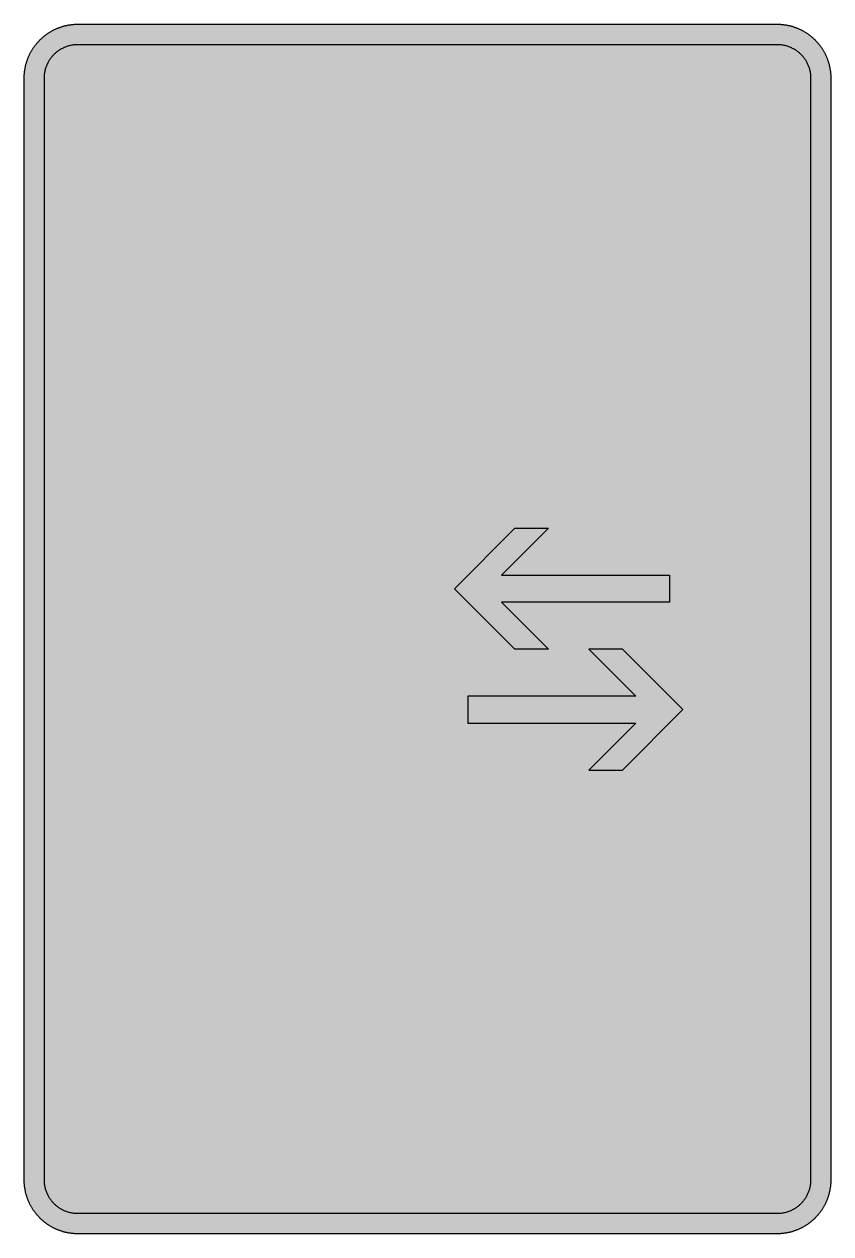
# Model space of a CAD drawing. Header units: millimetres. Extents: x 0 to 212, y 0 to 318.
import ezdxf

# ---------------------------------------------------------------- set-up
doc = ezdxf.new("R2010")
doc.units = ezdxf.units.MM

msp = doc.modelspace()

# ---------------------------------------------------------------- hatches: boundary and pattern name
for color, points in [(254, [(14.1633, 0.0536), (13.9878, 0.0533), (13.8125, 0.0559), (13.6373, 0.061), (13.462, 0.0686), (13.2893, 0.0787), (13.114, 0.0914), (12.9413, 0.1041), (12.7686, 0.1219), (12.5959, 0.1397), (12.4231, 0.16), (12.2504, 0.1829), (12.0777, 0.2057), (11.9075, 0.2337), (11.7373, 0.2616), (11.5672, 0.2921), (11.397, 0.3251), (11.2268, 0.3607), (11.0592, 0.3988), (10.8915, 0.4369), (10.7239, 0.4775), (10.5562, 0.5207), (10.3886, 0.5664), (10.2235, 0.6121), (10.0584, 0.6629), (9.8933, 0.7137), (9.7307, 0.7671), (9.5682, 0.8204), (9.4056, 0.8788), (9.2431, 0.9373), (9.083, 0.9982), (8.923, 1.0617), (8.763, 1.1252), (8.6055, 1.1938), (8.4455, 1.2624), (8.2906, 1.331), (8.1331, 1.4046), (7.9781, 1.4783), (7.8232, 1.5545), (7.6708, 1.6332), (7.5184, 1.7145), (7.366, 1.7958), (7.2161, 1.8796), (7.0663, 1.966), (6.919, 2.0523), (6.7716, 2.1438), (6.6243, 2.2352), (6.4795, 2.3266), (6.3348, 2.4232), (6.19, 2.5197), (6.0477, 2.6187), (5.908, 2.7178), (5.7683, 2.8194), (5.6286, 2.9235), (5.4915, 3.0302), (5.3543, 3.1369), (5.2197, 3.2461), (5.0851, 3.3579), (4.953, 3.4722), (4.8209, 3.5865), (4.6914, 3.7033), (4.5644, 3.8202), (4.4348, 3.9395), (4.3104, 4.0615), (4.1859, 4.1859), (4.0615, 4.3104), (3.9395, 4.4348), (3.8202, 4.5618), (3.7033, 4.6914), (3.5865, 4.8209), (3.4722, 4.953), (3.3579, 5.0851), (3.2487, 5.2197), (3.1369, 5.3543), (3.0302, 5.4915), (2.9235, 5.6286), (2.8194, 5.7683), (2.7178, 5.908), (2.6187, 6.0477), (2.5197, 6.19), (2.4232, 6.3348), (2.3266, 6.477), (2.2352, 6.6243), (2.1438, 6.7691), (2.0523, 6.9164), (1.966, 7.0663), (1.8796, 7.2161), (1.7958, 7.366), (1.7145, 7.5184), (1.6332, 7.6708), (1.5545, 7.8232), (1.4783, 7.9781), (1.4046, 8.1331), (1.331, 8.2906), (1.2598, 8.4455), (1.1913, 8.603), (1.1252, 8.763), (1.0592, 8.923), (0.9982, 9.083), (0.9373, 9.2431), (0.8763, 9.4056), (0.8204, 9.5682), (0.7645, 9.7307), (0.7112, 9.8933), (0.6604, 10.0584), (0.6121, 10.2235), (0.5639, 10.3911), (0.5207, 10.5562), (0.4775, 10.7239), (0.4343, 10.8915), (0.3962, 11.0592), (0.3607, 11.2268), (0.3251, 11.397), (0.2921, 11.5672), (0.2616, 11.7373), (0.2311, 11.9075), (0.2057, 12.0802), (0.1803, 12.2504), (0.1575, 12.4231), (0.1372, 12.5959), (0.1194, 12.7686), (0.1041, 12.9413), (0.0889, 13.1166), (0.0787, 13.2893), (0.0686, 13.4645), (0.061, 13.6373), (0.0559, 13.8125), (0.0508, 13.9878), (0.0508, 14.163), (0.0522, 303.4425), (0.0508, 303.6164), (0.0559, 303.7916), (0.061, 303.9669), (0.0686, 304.1396), (0.0787, 304.3149), (0.0889, 304.4876), (0.1041, 304.6628), (0.1194, 304.8356), (0.1372, 305.0083), (0.1575, 305.181), (0.1803, 305.3537), (0.2057, 305.5239), (0.2311, 305.6966), (0.2616, 305.8668), (0.2921, 306.037), (0.3251, 306.2072), (0.3607, 306.3748), (0.3962, 306.545), (0.4343, 306.7126), (0.4775, 306.8803), (0.5207, 307.0479), (0.5639, 307.213), (0.6121, 307.3781), (0.6604, 307.5432), (0.7112, 307.7083), (0.7645, 307.8734), (0.8204, 308.036), (0.8763, 308.1985), (0.9373, 308.3611), (0.9982, 308.5211), (1.0592, 308.6811), (1.1252, 308.8411), (1.1913, 308.9986), (1.2598, 309.1561), (1.331, 309.3136), (1.4046, 309.4685), (1.4783, 309.626), (1.5545, 309.7784), (1.6332, 309.9333), (1.7145, 310.0857), (1.7958, 310.2356), (1.8796, 310.388), (1.966, 310.5379), (2.0523, 310.6852), (2.1438, 310.8325), (2.2352, 310.9798), (2.3266, 311.1246), (2.4232, 311.2694), (2.5197, 311.4116), (2.6187, 311.5539), (2.7178, 311.6961), (2.8194, 311.8358), (2.9235, 311.9755), (3.0302, 312.1127), (3.1369, 312.2473), (3.2487, 312.3844), (3.3579, 312.5165), (3.4722, 312.6486), (3.5865, 312.7807), (3.7033, 312.9102), (3.8202, 313.0398), (3.9395, 313.1668), (4.0615, 313.2938), (4.1859, 313.4182), (4.3104, 313.5401), (4.4348, 313.6621), (4.5644, 313.784), (4.6914, 313.9008), (4.8209, 314.0177), (4.953, 314.132), (5.0851, 314.2437), (5.2197, 314.3555), (5.3543, 314.4647), (5.4915, 314.5739), (5.6286, 314.6781), (5.7683, 314.7822), (5.908, 314.8838), (6.0477, 314.9854), (6.19, 315.0845), (6.3348, 315.181), (6.4795, 315.275), (6.6243, 315.3689), (6.7716, 315.4604), (6.919, 315.5493), (7.0663, 315.6382), (7.2161, 315.7245), (7.366, 315.8084), (7.5184, 315.8896), (7.6708, 315.9709), (7.8232, 316.0471), (7.9781, 316.1233), (8.1331, 316.1995), (8.2906, 316.2706), (8.4455, 316.3418), (8.6055, 316.4103), (8.763, 316.4789), (8.923, 316.5424), (9.083, 316.6059), (9.2431, 316.6669), (9.4056, 316.7253), (9.5682, 316.7837), (9.7307, 316.8371), (9.8933, 316.8904), (10.0584, 316.9412), (10.2235, 316.992), (10.3886, 317.0377), (10.5562, 317.0834), (10.7239, 317.1266), (10.8915, 317.1673), (11.0592, 317.2079), (11.2268, 317.2435), (11.397, 317.279), (11.5672, 317.312), (11.7373, 317.3425), (11.9075, 317.3705), (12.0777, 317.3984), (12.2504, 317.4213), (12.4231, 317.4441), (12.5959, 317.4644), (12.7686, 317.4822), (12.9413, 317.5), (13.114, 317.5127), (13.2893, 317.5254), (13.462, 317.5356), (13.6373, 317.5432), (13.8125, 317.5483), (13.9878, 317.5508), (14.163, 317.5533), (197.6078, 317.5536), (197.7822, 317.5508), (197.9574, 317.5483), (198.1327, 317.5432), (198.3054, 317.5356), (198.4807, 317.5254), (198.6534, 317.5127), (198.8287, 317.5), (199.0014, 317.4822), (199.1741, 317.4644), (199.3468, 317.4441), (199.5195, 317.4213), (199.6897, 317.3984), (199.8624, 317.3705), (200.0326, 317.3425), (200.2028, 317.312), (200.373, 317.279), (200.5432, 317.2435), (200.7108, 317.2079), (200.8784, 317.1673), (201.0461, 317.1266), (201.2137, 317.0834), (201.3788, 317.0377), (201.5465, 316.992), (201.7116, 316.9412), (201.8767, 316.8904), (202.0392, 316.8371), (202.2018, 316.7837), (202.3643, 316.7253), (202.5269, 316.6669), (202.6869, 316.6059), (202.8469, 316.5424), (203.007, 316.4789), (203.167, 316.4103), (203.3245, 316.3418), (203.4794, 316.2706), (203.6369, 316.1995), (203.7918, 316.1233), (203.9468, 316.0471), (204.0992, 315.9709), (204.2516, 315.8896), (204.404, 315.8084), (204.5538, 315.7245), (204.7037, 315.6382), (204.8535, 315.5493), (205.0009, 315.4604), (205.1456, 315.3689), (205.293, 315.275), (205.4352, 315.181), (205.58, 315.0845), (205.7222, 314.9854), (205.8619, 314.8838), (206.0016, 314.7822), (206.1413, 314.6781), (206.2785, 314.5739), (206.4156, 314.4647), (206.5503, 314.3555), (206.6849, 314.2437), (206.817, 314.132), (206.949, 314.0177), (207.0786, 313.9008), (207.2081, 313.784), (207.3351, 313.6621), (207.4596, 313.5401), (207.584, 313.4182), (207.7085, 313.2938), (207.8304, 313.1668), (207.9498, 313.0398), (208.0666, 312.9102), (208.1835, 312.7807), (208.2978, 312.6486), (208.4121, 312.5165), (208.5238, 312.3844), (208.6331, 312.2473), (208.7397, 312.1127), (208.8464, 311.9755), (208.9506, 311.8358), (209.0522, 311.6961), (209.1512, 311.5539), (209.2503, 311.4116), (209.3468, 311.2694), (209.4433, 311.1246), (209.5348, 310.9798), (209.6262, 310.8325), (209.7176, 310.6852), (209.804, 310.5379), (209.8904, 310.388), (209.9742, 310.2356), (210.0555, 310.0857), (210.1367, 309.9333), (210.2155, 309.7784), (210.2917, 309.626), (210.3653, 309.4685), (210.439, 309.3136), (210.5076, 309.1561), (210.5762, 308.9986), (210.6447, 308.8411), (210.7082, 308.6811), (210.7717, 308.5211), (210.8327, 308.3611), (210.8911, 308.1985), (210.9495, 308.036), (211.0029, 307.8734), (211.0562, 307.7083), (211.107, 307.5432), (211.1578, 307.3781), (211.2035, 307.213), (211.2493, 307.0479), (211.2924, 306.8803), (211.3331, 306.7126), (211.3712, 306.545), (211.4093, 306.3748), (211.4448, 306.2072), (211.4779, 306.037), (211.5083, 305.8668), (211.5363, 305.6966), (211.5642, 305.5239), (211.5871, 305.3537), (211.6099, 305.181), (211.6303, 305.0083), (211.648, 304.8356), (211.6658, 304.6628), (211.6785, 304.4876), (211.6912, 304.3149), (211.7014, 304.1396), (211.709, 303.9669), (211.7141, 303.7916), (211.7166, 303.6164), (211.7166, 303.4411), (211.7189, 14.1647), (211.7166, 13.9878), (211.7141, 13.8125), (211.709, 13.6373), (211.7014, 13.4645), (211.6912, 13.2893), (211.6785, 13.1166), (211.6658, 12.9413), (211.648, 12.7686), (211.6303, 12.5959), (211.6099, 12.4231), (211.5871, 12.2504), (211.5642, 12.0802), (211.5363, 11.9075), (211.5083, 11.7373), (211.4779, 11.5672), (211.4448, 11.397), (211.4093, 11.2268), (211.3712, 11.0592), (211.3331, 10.8915), (211.2924, 10.7239), (211.2493, 10.5562), (211.2035, 10.3911), (211.1578, 10.2235), (211.107, 10.0584), (211.0562, 9.8933), (211.0029, 9.7307), (210.9495, 9.5682), (210.8911, 9.4056), (210.8327, 9.2431), (210.7717, 9.083), (210.7082, 8.923), (210.6447, 8.763), (210.5762, 8.603), (210.5076, 8.4455), (210.439, 8.2906), (210.3653, 8.1331), (210.2917, 7.9781), (210.2155, 7.8232), (210.1367, 7.6708), (210.0555, 7.5184), (209.9742, 7.366), (209.8904, 7.2161), (209.804, 7.0663), (209.7176, 6.9164), (209.6262, 6.7691), (209.5348, 6.6243), (209.4433, 6.477), (209.3468, 6.3348), (209.2503, 6.19), (209.1512, 6.0477), (209.0522, 5.908), (208.9506, 5.7683), (208.8464, 5.6286), (208.7397, 5.4915), (208.6331, 5.3543), (208.5238, 5.2197), (208.4121, 5.0851), (208.2978, 4.953), (208.1835, 4.8209), (208.0666, 4.6914), (207.9498, 4.5618), (207.8304, 4.4348), (207.7085, 4.3104), (207.584, 4.1859), (207.4596, 4.0615), (207.3351, 3.9395), (207.2081, 3.8202), (207.0786, 3.7033), (206.949, 3.5865), (206.817, 3.4722), (206.6849, 3.3579), (206.5503, 3.2461), (206.4156, 3.1369), (206.2785, 3.0302), (206.1413, 2.9235), (206.0016, 2.8194), (205.8619, 2.7178), (205.7222, 2.6187), (205.58, 2.5197), (205.4352, 2.4232), (205.293, 2.3266), (205.1456, 2.2352), (205.0009, 2.1438), (204.8535, 2.0523), (204.7037, 1.966), (204.5538, 1.8796), (204.404, 1.7958), (204.2516, 1.7145), (204.0992, 1.6332), (203.9468, 1.5545), (203.7918, 1.4783), (203.6369, 1.4046), (203.4794, 1.331), (203.3245, 1.2624), (203.167, 1.1938), (203.007, 1.1252), (202.8469, 1.0617), (202.6869, 0.9982), (202.5269, 0.9373), (202.3643, 0.8788), (202.2018, 0.8204), (202.0392, 0.7671), (201.8767, 0.7137), (201.7116, 0.6629), (201.5465, 0.6121), (201.3788, 0.5664), (201.2137, 0.5207), (201.0461, 0.4775), (200.8784, 0.4369), (200.7108, 0.3988), (200.5432, 0.3607), (200.373, 0.3251), (200.2028, 0.2921), (200.0326, 0.2616), (199.8624, 0.2337), (199.6897, 0.2057), (199.5195, 0.1829), (199.3468, 0.16), (199.1741, 0.1397), (199.0014, 0.1219), (198.8287, 0.1041), (198.6534, 0.0914), (198.4807, 0.0787), (198.3054, 0.0686), (198.1327, 0.061), (197.9574, 0.0559), (197.7822, 0.0533), (197.6069, 0.0533)]), (144, [(14.1633, 5.3453), (13.9344, 5.3467), (13.7084, 5.3543), (13.4849, 5.3696), (13.2613, 5.3899), (13.0378, 5.4153), (12.8194, 5.4458), (12.6009, 5.4813), (12.385, 5.522), (12.1717, 5.5702), (11.9583, 5.621), (11.7475, 5.6794), (11.5392, 5.7404), (11.3335, 5.8064), (11.1303, 5.8801), (10.9296, 5.9563), (10.729, 6.0376), (10.5334, 6.1239), (10.3378, 6.2128), (10.1473, 6.3094), (9.9593, 6.4084), (9.7714, 6.5126), (9.5885, 6.6218), (9.4082, 6.7335), (9.2304, 6.8504), (9.0576, 6.9698), (8.8849, 7.0968), (8.7173, 7.2238), (8.5522, 7.3584), (8.3896, 7.4955), (8.2321, 7.6352), (8.0772, 7.78), (7.9273, 7.9273), (7.7775, 8.0772), (7.6352, 8.2321), (7.493, 8.3922), (7.3558, 8.5522), (7.2238, 8.7173), (7.0942, 8.8875), (6.9698, 9.0576), (6.8504, 9.2329), (6.7335, 9.4107), (6.6192, 9.591), (6.5126, 9.7739), (6.4084, 9.9593), (6.3068, 10.1473), (6.2128, 10.3403), (6.1214, 10.5334), (6.035, 10.7315), (5.9538, 10.9296), (5.8776, 11.1303), (5.8064, 11.3335), (5.7404, 11.5418), (5.6769, 11.75), (5.621, 11.9583), (5.5677, 12.1717), (5.522, 12.385), (5.4813, 12.6009), (5.4432, 12.8194), (5.4127, 13.0404), (5.3873, 13.2613), (5.3696, 13.4849), (5.3543, 13.7084), (5.3467, 13.937), (5.3416, 14.163), (5.3439, 303.4425), (5.3467, 303.6697), (5.3543, 303.8958), (5.3696, 304.1193), (5.3873, 304.3428), (5.4127, 304.5638), (5.4432, 304.7848), (5.4813, 305.0032), (5.522, 305.2191), (5.5677, 305.4325), (5.621, 305.6458), (5.6769, 305.8541), (5.7404, 306.0624), (5.8064, 306.2707), (5.8776, 306.4739), (5.9538, 306.6745), (6.035, 306.8726), (6.1214, 307.0708), (6.2128, 307.2638), (6.3068, 307.4568), (6.4084, 307.6448), (6.5126, 307.8302), (6.6192, 308.0131), (6.7335, 308.1934), (6.8504, 308.3712), (6.9698, 308.5465), (7.0942, 308.7167), (7.2238, 308.8869), (7.3558, 309.052), (7.493, 309.212), (7.6352, 309.372), (7.7775, 309.5269), (7.9273, 309.6768), (8.0772, 309.8241), (8.2321, 309.9689), (8.3896, 310.1086), (8.5522, 310.2458), (8.7173, 310.3804), (8.8849, 310.5074), (9.0576, 310.6344), (9.2304, 310.7538), (9.4082, 310.8706), (9.5885, 310.9824), (9.7714, 311.0916), (9.9593, 311.1957), (10.1473, 311.2948), (10.3378, 311.3913), (10.5334, 311.4802), (10.729, 311.5666), (10.9296, 311.6478), (11.1303, 311.7266), (11.3335, 311.7977), (11.5392, 311.8637), (11.7475, 311.9272), (11.9583, 311.9831), (12.1717, 312.0339), (12.385, 312.0822), (12.6009, 312.1228), (12.8194, 312.1584), (13.0378, 312.1889), (13.2613, 312.2143), (13.4849, 312.2346), (13.7084, 312.2498), (13.9344, 312.2574), (14.163, 312.26), (197.6078, 312.262), (197.833, 312.2574), (198.0616, 312.2498), (198.2851, 312.2346), (198.5086, 312.2143), (198.7296, 312.1889), (198.9506, 312.1584), (199.169, 312.1228), (199.3849, 312.0822), (199.5983, 312.0339), (199.8116, 311.9831), (200.0199, 311.9272), (200.2282, 311.8637), (200.4365, 311.7977), (200.6397, 311.7266), (200.8403, 311.6478), (201.0385, 311.5666), (201.2366, 311.4802), (201.4296, 311.3913), (201.6227, 311.2948), (201.8106, 311.1957), (201.996, 311.0916), (202.1789, 310.9824), (202.3593, 310.8706), (202.5371, 310.7538), (202.7123, 310.6344), (202.8825, 310.5074), (203.0527, 310.3804), (203.2178, 310.2458), (203.3778, 310.1086), (203.5378, 309.9689), (203.6928, 309.8241), (203.8426, 309.6768), (203.9899, 309.5269), (204.1347, 309.372), (204.2744, 309.212), (204.4116, 309.052), (204.5462, 308.8869), (204.6732, 308.7167), (204.8002, 308.5465), (204.9196, 308.3712), (205.0364, 308.1934), (205.1482, 308.0131), (205.2574, 307.8302), (205.3615, 307.6448), (205.4606, 307.4568), (205.5571, 307.2638), (205.646, 307.0708), (205.7324, 306.8726), (205.8137, 306.6745), (205.8899, 306.4739), (205.9635, 306.2707), (206.0296, 306.0624), (206.0905, 305.8541), (206.1489, 305.6458), (206.1997, 305.4325), (206.248, 305.2191), (206.2886, 305.0032), (206.3242, 304.7848), (206.3547, 304.5638), (206.3801, 304.3428), (206.4004, 304.1193), (206.4156, 303.8958), (206.4233, 303.6697), (206.4258, 303.4411), (206.4272, 14.1647), (206.4233, 13.937), (206.4156, 13.7084), (206.4004, 13.4849), (206.3801, 13.2613), (206.3547, 13.0404), (206.3242, 12.8194), (206.2886, 12.6009), (206.248, 12.385), (206.1997, 12.1717), (206.1489, 11.9583), (206.0905, 11.75), (206.0296, 11.5418), (205.9635, 11.3335), (205.8899, 11.1303), (205.8137, 10.9296), (205.7324, 10.7315), (205.646, 10.5334), (205.5571, 10.3403), (205.4606, 10.1473), (205.3615, 9.9593), (205.2574, 9.7739), (205.1482, 9.591), (205.0364, 9.4107), (204.9196, 9.2329), (204.8002, 9.0576), (204.6732, 8.8875), (204.5462, 8.7173), (204.4116, 8.5522), (204.2744, 8.3922), (204.1347, 8.2321), (203.9899, 8.0772), (203.8426, 7.9273), (203.6928, 7.78), (203.5378, 7.6352), (203.3778, 7.4955), (203.2178, 7.3584), (203.0527, 7.2238), (202.8825, 7.0968), (202.7123, 6.9698), (202.5371, 6.8504), (202.3593, 6.7335), (202.1789, 6.6218), (201.996, 6.5126), (201.8106, 6.4084), (201.6227, 6.3094), (201.4296, 6.2128), (201.2366, 6.1239), (201.0385, 6.0376), (200.8403, 5.9563), (200.6397, 5.8801), (200.4365, 5.8064), (200.2282, 5.7404), (200.0199, 5.6794), (199.8116, 5.621), (199.5983, 5.5702), (199.3849, 5.522), (199.169, 5.4813), (198.9506, 5.4458), (198.7296, 5.4153), (198.5086, 5.3899), (198.2851, 5.3696), (198.0616, 5.3543), (197.833, 5.3467), (197.6069, 5.3442)]), (254, [(112.9411, 169.3869), (128.8161, 185.2619), (137.6355, 185.2619), (125.2883, 172.9147), (169.3855, 172.9147), (169.3855, 165.8592), (125.2883, 165.8592), (137.6355, 153.5119), (128.8161, 153.5119)]), (254, [(172.9133, 137.6369), (157.0383, 153.5119), (148.2189, 153.5119), (160.5661, 141.1647), (116.4689, 141.1647), (116.4689, 134.1092), (160.5661, 134.1092), (148.2189, 121.7619), (157.0383, 121.7619)])]:
    msp.add_hatch(color=color).paths.add_polyline_path(points)
h = msp.add_hatch(color=254)
h.paths.add_polyline_path([(38.8578, 137.6369), (38.8578, 285.8036), (99.7119, 285.8036), (100.269, 285.7983), (100.8278, 285.7881), (101.3841, 285.7703), (101.9404, 285.7475), (102.4966, 285.717), (103.0503, 285.6789), (103.6041, 285.6332), (104.1578, 285.5824), (104.7064, 285.5239), (105.2576, 285.4604), (105.8062, 285.3868), (106.3523, 285.3106), (106.8984, 285.2242), (107.442, 285.1328), (107.9856, 285.0337), (108.5266, 284.9296), (109.0676, 284.8178), (109.6035, 284.701), (110.1395, 284.5765), (110.6754, 284.447), (111.2063, 284.3073), (111.7371, 284.165), (112.2655, 284.0152), (112.7938, 283.8577), (113.317, 283.6951), (113.8403, 283.525), (114.3584, 283.3497), (114.8766, 283.1694), (115.3922, 282.9814), (115.9053, 282.7858), (116.4158, 282.5852), (116.9238, 282.3794), (117.4293, 282.1661), (117.9322, 281.9451), (118.4326, 281.7216), (118.9304, 281.4904), (119.4257, 281.2517), (119.9159, 281.0078), (120.4062, 280.7589), (120.8913, 280.5024), (121.3739, 280.2407), (121.854, 279.974), (122.3315, 279.6997), (122.8039, 279.4203), (123.2738, 279.1358), (123.7412, 278.8437), (124.206, 278.5491), (124.6657, 278.2443), (125.1229, 277.937), (125.5751, 277.622), (126.0246, 277.302), (126.4717, 276.9768), (126.9136, 276.6441), (127.3505, 276.3063), (127.7874, 275.9634), (128.2167, 275.6154), (128.6434, 275.2623), (129.0676, 274.9017), (129.4841, 274.5359), (129.9007, 274.1651), (130.3096, 273.7891), (130.716, 273.4081), (131.1173, 273.0221), (131.5161, 272.6284), (131.9098, 272.2296), (132.2959, 271.8283), (132.6769, 271.4219), (133.0554, 271.0129), (133.4262, 270.5964), (133.7894, 270.1773), (134.1501, 269.7556), (134.5032, 269.3289), (134.8537, 268.8971), (135.1966, 268.4628), (135.5319, 268.0259), (135.8646, 267.5814), (136.1897, 267.1369), (136.5098, 266.6873), (136.8247, 266.2326), (137.1346, 265.778), (137.4369, 265.3157), (137.734, 264.8534), (138.0236, 264.3861), (138.3106, 263.9162), (138.59, 263.4412), (138.8618, 262.9662), (139.131, 262.4861), (139.3927, 262.0035), (139.6467, 261.5159), (139.8956, 261.0282), (140.1394, 260.5354), (140.3782, 260.0401), (140.6093, 259.5448), (140.8354, 259.0444), (141.0538, 258.5415), (141.2672, 258.0361), (141.4729, 257.5281), (141.6736, 257.0175), (141.8692, 256.5044), (142.0571, 255.9888), (142.2375, 255.4707), (142.4127, 254.95), (142.5829, 254.4293), (142.7455, 253.9035), (142.9029, 253.3777), (143.0528, 252.8494), (143.1976, 252.3185), (143.3347, 251.7851), (143.4643, 251.2517), (143.5887, 250.7158), (143.7056, 250.1773), (143.8173, 249.6388), (143.9215, 249.0978), (144.0205, 248.5542), (144.112, 248.0107), (144.1958, 247.4646), (144.2745, 246.9185), (144.3457, 246.3698), (144.4117, 245.8187), (144.4701, 245.2675), (144.5209, 244.7163), (144.5666, 244.1626), (144.6047, 243.6089), (144.6352, 243.0526), (144.6581, 242.4963), (144.6759, 241.9401), (144.686, 241.3813), (144.6911, 240.8225), (144.686, 240.2637), (144.6759, 239.7074), (144.6581, 239.1486), (144.6352, 238.5924), (144.6047, 238.0361), (144.5666, 237.4824), (144.5209, 236.9287), (144.4701, 236.3775), (144.4117, 235.8263), (144.3457, 235.2777), (144.2745, 234.729), (144.1958, 234.1804), (144.112, 233.6343), (144.0205, 233.0907), (143.9215, 232.5472), (143.8173, 232.0061), (143.7056, 231.4677), (143.5887, 230.9292), (143.4643, 230.3932), (143.3347, 229.8598), (143.1976, 229.3264), (143.0528, 228.7956), (142.9029, 228.2673), (142.7455, 227.7415), (142.5829, 227.2157), (142.4127, 226.695), (142.2375, 226.1743), (142.0571, 225.6561), (141.8692, 225.1405), (141.6736, 224.6274), (141.4729, 224.1169), (141.2672, 223.6089), (141.0538, 223.1034), (140.8354, 222.6005), (140.6093, 222.1001), (140.3782, 221.6048), (140.1394, 221.1095), (139.8956, 220.6168), (139.6467, 220.1291), (139.3927, 219.6414), (139.131, 219.1588), (138.8618, 218.6788), (138.59, 218.2038), (138.3106, 217.7288), (138.0236, 217.2589), (137.734, 216.7915), (137.4369, 216.3293), (137.1346, 215.867), (136.8247, 215.4123), (136.5098, 214.9577), (136.1897, 214.5081), (135.8646, 214.0636), (135.5319, 213.6216), (135.1966, 213.1822), (134.8537, 212.7479), (134.5032, 212.3161), (134.1501, 211.8893), (133.7894, 211.4677), (133.4262, 211.0486), (133.0554, 210.6346), (132.6769, 210.2231), (132.2959, 209.8167), (131.9098, 209.4154), (131.5161, 209.0166), (131.1173, 208.6254), (130.716, 208.2368), (130.3096, 207.8558), (129.9007, 207.4799), (129.4841, 207.1091), (129.0676, 206.7433), (128.6434, 206.3826), (128.2167, 206.0296), (127.7874, 205.6816), (127.3505, 205.3387), (126.9136, 205.0009), (126.4717, 204.6681), (126.0246, 204.343), (125.5751, 204.023), (125.1229, 203.708), (124.6657, 203.4007), (124.206, 203.0984), (123.7412, 202.8012), (123.2738, 202.5091), (122.8039, 202.2246), (122.3315, 201.9452), (121.854, 201.6709), (121.3739, 201.4042), (120.8913, 201.1426), (120.4062, 200.8861), (119.9159, 200.6371), (119.4257, 200.3933), (118.9304, 200.1571), (118.4326, 199.9259), (117.9322, 199.6999), (117.4293, 199.4814), (116.9238, 199.2681), (116.4158, 199.0598), (115.9053, 198.8591), (115.3922, 198.6661), (114.8766, 198.4781), (114.3584, 198.2953), (113.8403, 198.12), (113.317, 197.9498), (112.7938, 197.7873), (112.2655, 197.6323), (111.7371, 197.4825), (111.2063, 197.3377), (110.6754, 197.2005), (110.1395, 197.0684), (109.6035, 196.944), (109.0676, 196.8271), (108.5266, 196.7154), (107.9856, 196.6112), (107.442, 196.5122), (106.8984, 196.4207), (106.3523, 196.3369), (105.8062, 196.2582), (105.2576, 196.1871), (104.7064, 196.121), (104.1578, 196.0651), (103.6041, 196.0118), (103.0503, 195.9686), (102.4966, 195.9305), (101.9404, 195.9), (101.3841, 195.8746), (100.8278, 195.8569), (100.269, 195.8467), (99.7102, 195.8442), (61.3473, 195.8453), (61.3473, 137.6369)])
h.paths.add_polyline_path([(61.3473, 217.0119), (98.389, 217.0119), (98.6841, 217.0125), (98.9787, 217.0176), (99.2734, 217.0278), (99.568, 217.0405), (99.8626, 217.0557), (100.1573, 217.076), (100.4494, 217.0989), (100.7415, 217.1268), (101.0336, 217.1573), (101.3231, 217.1929), (101.6152, 217.231), (101.9048, 217.2716), (102.1944, 217.3173), (102.4814, 217.3656), (102.7684, 217.4164), (103.0554, 217.4723), (103.3399, 217.5307), (103.6269, 217.5942), (103.9089, 217.6602), (104.1933, 217.7288), (104.4753, 217.8025), (104.7547, 217.8761), (105.0341, 217.9574), (105.3135, 218.0387), (105.5903, 218.125), (105.8672, 218.2165), (106.1441, 218.3079), (106.4184, 218.4044), (106.6902, 218.5035), (106.9619, 218.6076), (107.2312, 218.7143), (107.5004, 218.8235), (107.7697, 218.9353), (108.0338, 219.0521), (108.3005, 219.1715), (108.5621, 219.2934), (108.8263, 219.4179), (109.0854, 219.5474), (109.3445, 219.6795), (109.601, 219.8167), (109.8575, 219.9538), (110.1115, 220.0961), (110.363, 220.2409), (110.6145, 220.3882), (110.8634, 220.538), (111.1098, 220.693), (111.3561, 220.8505), (111.6, 221.0105), (111.8413, 221.173), (112.0826, 221.3407), (112.3188, 221.5109), (112.555, 221.6836), (112.7887, 221.8588), (113.0224, 222.0366), (113.251, 222.2195), (113.4796, 222.4024), (113.7056, 222.5904), (113.9292, 222.7809), (114.1501, 222.9739), (114.3711, 223.1695), (114.587, 223.3701), (114.8029, 223.5708), (115.0163, 223.7765), (115.2271, 223.9848), (115.4328, 224.1956), (115.6386, 224.409), (115.8418, 224.6224), (116.0399, 224.8408), (116.238, 225.0592), (116.4311, 225.2802), (116.6216, 225.5063), (116.807, 225.7323), (116.9924, 225.9584), (117.1753, 226.1895), (117.3531, 226.4207), (117.5283, 226.6544), (117.7011, 226.8906), (117.8712, 227.1293), (118.0363, 227.3706), (118.1989, 227.6119), (118.3615, 227.8558), (118.5164, 228.0996), (118.6713, 228.3485), (118.8237, 228.5975), (118.9711, 228.8464), (119.1158, 229.1004), (119.2581, 229.3544), (119.3952, 229.6084), (119.5299, 229.8675), (119.6619, 230.1265), (119.7915, 230.3856), (119.9185, 230.6472), (120.0404, 230.9114), (120.1598, 231.1756), (120.2741, 231.4423), (120.3884, 231.709), (120.4976, 231.9782), (120.6043, 232.25), (120.7059, 232.5218), (120.8049, 232.7935), (120.9015, 233.0679), (120.9954, 233.3422), (121.0843, 233.619), (121.1707, 233.8959), (121.2545, 234.1753), (121.3333, 234.4547), (121.4095, 234.7366), (121.4831, 235.0186), (121.5517, 235.3005), (121.6177, 235.585), (121.6787, 235.8695), (121.7397, 236.1565), (121.793, 236.441), (121.8463, 236.7305), (121.8946, 237.0176), (121.9403, 237.3071), (121.981, 237.5967), (122.0191, 237.8862), (122.0521, 238.1783), (122.0826, 238.4704), (122.1105, 238.7625), (122.1334, 239.0546), (122.1537, 239.3493), (122.1715, 239.6414), (122.1842, 239.936), (122.1918, 240.2307), (122.1994, 240.5278), (122.1994, 240.8225), (122.1994, 241.1197), (122.1918, 241.4143), (122.1842, 241.7089), (122.1715, 242.0036), (122.1537, 242.2982), (122.1334, 242.5903), (122.1105, 242.885), (122.0826, 243.1771), (122.0521, 243.4692), (122.0191, 243.7587), (121.981, 244.0483), (121.9403, 244.3378), (121.8946, 244.6274), (121.8463, 244.917), (121.793, 245.204), (121.7397, 245.491), (121.6787, 245.7755), (121.6177, 246.06), (121.5517, 246.3444), (121.4831, 246.6264), (121.4095, 246.9083), (121.3333, 247.1903), (121.2545, 247.4697), (121.1707, 247.7491), (121.0843, 248.0259), (120.9954, 248.3028), (120.9015, 248.5771), (120.8049, 248.8514), (120.7059, 249.1232), (120.6043, 249.395), (120.4976, 249.6668), (120.3884, 249.936), (120.2741, 250.2027), (120.1598, 250.4694), (120.0404, 250.7336), (119.9185, 250.9977), (119.7915, 251.2593), (119.6619, 251.5184), (119.5299, 251.7775), (119.3952, 252.0366), (119.2581, 252.2906), (119.1158, 252.5446), (118.9711, 252.7986), (118.8237, 253.0475), (118.6713, 253.2964), (118.5164, 253.5453), (118.3615, 253.7892), (118.1989, 254.033), (118.0363, 254.2743), (117.8712, 254.5156), (117.7011, 254.7544), (117.5283, 254.9881), (117.3531, 255.2243), (117.1753, 255.4554), (116.9924, 255.6866), (116.807, 255.9126), (116.6216, 256.1387), (116.4311, 256.3622), (116.238, 256.5857), (116.0399, 256.8042), (115.8418, 257.0226), (115.6386, 257.236), (115.4328, 257.4493), (115.2271, 257.6601), (115.0163, 257.8684), (114.8029, 258.0716), (114.587, 258.2748), (114.3711, 258.4729), (114.1501, 258.6711), (113.9292, 258.8641), (113.7056, 259.0546), (113.4796, 259.2426), (113.251, 259.4254), (113.0224, 259.6083), (112.7887, 259.7861), (112.555, 259.9614), (112.3188, 260.1341), (112.0826, 260.3043), (111.8413, 260.4694), (111.6, 260.6345), (111.3561, 260.7945), (111.1098, 260.952), (110.8634, 261.1069), (110.6145, 261.2568), (110.363, 261.4041), (110.1115, 261.5489), (109.8575, 261.6911), (109.601, 261.8308), (109.3445, 261.9654), (109.0854, 262.0975), (108.8263, 262.2271), (108.5621, 262.3515), (108.3005, 262.4734), (108.0338, 262.5928), (107.7697, 262.7097), (107.5004, 262.8214), (107.2312, 262.9332), (106.9619, 263.0373), (106.6902, 263.1415), (106.4184, 263.2405), (106.1441, 263.337), (105.8672, 263.431), (105.5903, 263.5199), (105.3135, 263.6063), (105.0341, 263.6901), (104.7547, 263.7688), (104.4753, 263.845), (104.1933, 263.9162), (103.9089, 263.9873), (103.6269, 264.0533), (103.3399, 264.1143), (103.0554, 264.1727), (102.7684, 264.2286), (102.4814, 264.2819), (102.1944, 264.3302), (101.9048, 264.3759), (101.6152, 264.4165), (101.3231, 264.4546), (101.0336, 264.4877), (100.7415, 264.5181), (100.4494, 264.5461), (100.1573, 264.5689), (99.8626, 264.5893), (99.568, 264.607), (99.2734, 264.6197), (98.9787, 264.6274), (98.6841, 264.635), (98.3869, 264.635), (61.3473, 264.637)], flags=16)

# ---------------------------------------------------------------- linework, layer by layer
at = {"color": 254}
for points in [[(14.1633, 0.0536), (13.9878, 0.0533), (13.8125, 0.0559), (13.6373, 0.061), (13.462, 0.0686), (13.2893, 0.0787), (13.114, 0.0914), (12.9413, 0.1041), (12.7686, 0.1219), (12.5959, 0.1397), (12.4231, 0.16), (12.2504, 0.1829), (12.0777, 0.2057), (11.9075, 0.2337), (11.7373, 0.2616), (11.5672, 0.2921), (11.397, 0.3251), (11.2268, 0.3607), (11.0592, 0.3988), (10.8915, 0.4369), (10.7239, 0.4775), (10.5562, 0.5207), (10.3886, 0.5664), (10.2235, 0.6121), (10.0584, 0.6629), (9.8933, 0.7137), (9.7307, 0.7671), (9.5682, 0.8204), (9.4056, 0.8788), (9.2431, 0.9373), (9.083, 0.9982), (8.923, 1.0617), (8.763, 1.1252), (8.6055, 1.1938), (8.4455, 1.2624), (8.2906, 1.331), (8.1331, 1.4046), (7.9781, 1.4783), (7.8232, 1.5545), (7.6708, 1.6332), (7.5184, 1.7145), (7.366, 1.7958), (7.2161, 1.8796), (7.0663, 1.966), (6.919, 2.0523), (6.7716, 2.1438), (6.6243, 2.2352), (6.4795, 2.3266), (6.3348, 2.4232), (6.19, 2.5197), (6.0477, 2.6187), (5.908, 2.7178), (5.7683, 2.8194), (5.6286, 2.9235), (5.4915, 3.0302), (5.3543, 3.1369), (5.2197, 3.2461), (5.0851, 3.3579), (4.953, 3.4722), (4.8209, 3.5865), (4.6914, 3.7033), (4.5644, 3.8202), (4.4348, 3.9395), (4.3104, 4.0615), (4.1859, 4.1859), (4.0615, 4.3104), (3.9395, 4.4348), (3.8202, 4.5618), (3.7033, 4.6914), (3.5865, 4.8209), (3.4722, 4.953), (3.3579, 5.0851), (3.2487, 5.2197), (3.1369, 5.3543), (3.0302, 5.4915), (2.9235, 5.6286), (2.8194, 5.7683), (2.7178, 5.908), (2.6187, 6.0477), (2.5197, 6.19), (2.4232, 6.3348), (2.3266, 6.477), (2.2352, 6.6243), (2.1438, 6.7691), (2.0523, 6.9164), (1.966, 7.0663), (1.8796, 7.2161), (1.7958, 7.366), (1.7145, 7.5184), (1.6332, 7.6708), (1.5545, 7.8232), (1.4783, 7.9781), (1.4046, 8.1331), (1.331, 8.2906), (1.2598, 8.4455), (1.1913, 8.603), (1.1252, 8.763), (1.0592, 8.923), (0.9982, 9.083), (0.9373, 9.2431), (0.8763, 9.4056), (0.8204, 9.5682), (0.7645, 9.7307), (0.7112, 9.8933), (0.6604, 10.0584), (0.6121, 10.2235), (0.5639, 10.3911), (0.5207, 10.5562), (0.4775, 10.7239), (0.4343, 10.8915), (0.3962, 11.0592), (0.3607, 11.2268), (0.3251, 11.397), (0.2921, 11.5672), (0.2616, 11.7373), (0.2311, 11.9075), (0.2057, 12.0802), (0.1803, 12.2504), (0.1575, 12.4231), (0.1372, 12.5959), (0.1194, 12.7686), (0.1041, 12.9413), (0.0889, 13.1166), (0.0787, 13.2893), (0.0686, 13.4645), (0.061, 13.6373), (0.0559, 13.8125), (0.0508, 13.9878), (0.0508, 14.163), (0.0522, 303.4425), (0.0508, 303.6164), (0.0559, 303.7916), (0.061, 303.9669), (0.0686, 304.1396), (0.0787, 304.3149), (0.0889, 304.4876), (0.1041, 304.6628), (0.1194, 304.8356), (0.1372, 305.0083), (0.1575, 305.181), (0.1803, 305.3537), (0.2057, 305.5239), (0.2311, 305.6966), (0.2616, 305.8668), (0.2921, 306.037), (0.3251, 306.2072), (0.3607, 306.3748), (0.3962, 306.545), (0.4343, 306.7126), (0.4775, 306.8803), (0.5207, 307.0479), (0.5639, 307.213), (0.6121, 307.3781), (0.6604, 307.5432), (0.7112, 307.7083), (0.7645, 307.8734), (0.8204, 308.036), (0.8763, 308.1985), (0.9373, 308.3611), (0.9982, 308.5211), (1.0592, 308.6811), (1.1252, 308.8411), (1.1913, 308.9986), (1.2598, 309.1561), (1.331, 309.3136), (1.4046, 309.4685), (1.4783, 309.626), (1.5545, 309.7784), (1.6332, 309.9333), (1.7145, 310.0857), (1.7958, 310.2356), (1.8796, 310.388), (1.966, 310.5379), (2.0523, 310.6852), (2.1438, 310.8325), (2.2352, 310.9798), (2.3266, 311.1246), (2.4232, 311.2694), (2.5197, 311.4116), (2.6187, 311.5539), (2.7178, 311.6961), (2.8194, 311.8358), (2.9235, 311.9755), (3.0302, 312.1127), (3.1369, 312.2473), (3.2487, 312.3844), (3.3579, 312.5165), (3.4722, 312.6486), (3.5865, 312.7807), (3.7033, 312.9102), (3.8202, 313.0398), (3.9395, 313.1668), (4.0615, 313.2938), (4.1859, 313.4182), (4.3104, 313.5401), (4.4348, 313.6621), (4.5644, 313.784), (4.6914, 313.9008), (4.8209, 314.0177), (4.953, 314.132), (5.0851, 314.2437), (5.2197, 314.3555), (5.3543, 314.4647), (5.4915, 314.5739), (5.6286, 314.6781), (5.7683, 314.7822), (5.908, 314.8838), (6.0477, 314.9854), (6.19, 315.0845), (6.3348, 315.181), (6.4795, 315.275), (6.6243, 315.3689), (6.7716, 315.4604), (6.919, 315.5493), (7.0663, 315.6382), (7.2161, 315.7245), (7.366, 315.8084), (7.5184, 315.8896), (7.6708, 315.9709), (7.8232, 316.0471), (7.9781, 316.1233), (8.1331, 316.1995), (8.2906, 316.2706), (8.4455, 316.3418), (8.6055, 316.4103), (8.763, 316.4789), (8.923, 316.5424), (9.083, 316.6059), (9.2431, 316.6669), (9.4056, 316.7253), (9.5682, 316.7837), (9.7307, 316.8371), (9.8933, 316.8904), (10.0584, 316.9412), (10.2235, 316.992), (10.3886, 317.0377), (10.5562, 317.0834), (10.7239, 317.1266), (10.8915, 317.1673), (11.0592, 317.2079), (11.2268, 317.2435), (11.397, 317.279), (11.5672, 317.312), (11.7373, 317.3425), (11.9075, 317.3705), (12.0777, 317.3984), (12.2504, 317.4213), (12.4231, 317.4441), (12.5959, 317.4644), (12.7686, 317.4822), (12.9413, 317.5), (13.114, 317.5127), (13.2893, 317.5254), (13.462, 317.5356), (13.6373, 317.5432), (13.8125, 317.5483), (13.9878, 317.5508), (14.163, 317.5533), (197.6078, 317.5536), (197.7822, 317.5508), (197.9574, 317.5483), (198.1327, 317.5432), (198.3054, 317.5356), (198.4807, 317.5254), (198.6534, 317.5127), (198.8287, 317.5), (199.0014, 317.4822), (199.1741, 317.4644), (199.3468, 317.4441), (199.5195, 317.4213), (199.6897, 317.3984), (199.8624, 317.3705), (200.0326, 317.3425), (200.2028, 317.312), (200.373, 317.279), (200.5432, 317.2435), (200.7108, 317.2079), (200.8784, 317.1673), (201.0461, 317.1266), (201.2137, 317.0834), (201.3788, 317.0377), (201.5465, 316.992), (201.7116, 316.9412), (201.8767, 316.8904), (202.0392, 316.8371), (202.2018, 316.7837), (202.3643, 316.7253), (202.5269, 316.6669), (202.6869, 316.6059), (202.8469, 316.5424), (203.007, 316.4789), (203.167, 316.4103), (203.3245, 316.3418), (203.4794, 316.2706), (203.6369, 316.1995), (203.7918, 316.1233), (203.9468, 316.0471), (204.0992, 315.9709), (204.2516, 315.8896), (204.404, 315.8084), (204.5538, 315.7245), (204.7037, 315.6382), (204.8535, 315.5493), (205.0009, 315.4604), (205.1456, 315.3689), (205.293, 315.275), (205.4352, 315.181), (205.58, 315.0845), (205.7222, 314.9854), (205.8619, 314.8838), (206.0016, 314.7822), (206.1413, 314.6781), (206.2785, 314.5739), (206.4156, 314.4647), (206.5503, 314.3555), (206.6849, 314.2437), (206.817, 314.132), (206.949, 314.0177), (207.0786, 313.9008), (207.2081, 313.784), (207.3351, 313.6621), (207.4596, 313.5401), (207.584, 313.4182), (207.7085, 313.2938), (207.8304, 313.1668), (207.9498, 313.0398), (208.0666, 312.9102), (208.1835, 312.7807), (208.2978, 312.6486), (208.4121, 312.5165), (208.5238, 312.3844), (208.6331, 312.2473), (208.7397, 312.1127), (208.8464, 311.9755), (208.9506, 311.8358), (209.0522, 311.6961), (209.1512, 311.5539), (209.2503, 311.4116), (209.3468, 311.2694), (209.4433, 311.1246), (209.5348, 310.9798), (209.6262, 310.8325), (209.7176, 310.6852), (209.804, 310.5379), (209.8904, 310.388), (209.9742, 310.2356), (210.0555, 310.0857), (210.1367, 309.9333), (210.2155, 309.7784), (210.2917, 309.626), (210.3653, 309.4685), (210.439, 309.3136), (210.5076, 309.1561), (210.5762, 308.9986), (210.6447, 308.8411), (210.7082, 308.6811), (210.7717, 308.5211), (210.8327, 308.3611), (210.8911, 308.1985), (210.9495, 308.036), (211.0029, 307.8734), (211.0562, 307.7083), (211.107, 307.5432), (211.1578, 307.3781), (211.2035, 307.213), (211.2493, 307.0479), (211.2924, 306.8803), (211.3331, 306.7126), (211.3712, 306.545), (211.4093, 306.3748), (211.4448, 306.2072), (211.4779, 306.037), (211.5083, 305.8668), (211.5363, 305.6966), (211.5642, 305.5239), (211.5871, 305.3537), (211.6099, 305.181), (211.6303, 305.0083), (211.648, 304.8356), (211.6658, 304.6628), (211.6785, 304.4876), (211.6912, 304.3149), (211.7014, 304.1396), (211.709, 303.9669), (211.7141, 303.7916), (211.7166, 303.6164), (211.7166, 303.4411), (211.7189, 14.1647), (211.7166, 13.9878), (211.7141, 13.8125), (211.709, 13.6373), (211.7014, 13.4645), (211.6912, 13.2893), (211.6785, 13.1166), (211.6658, 12.9413), (211.648, 12.7686), (211.6303, 12.5959), (211.6099, 12.4231), (211.5871, 12.2504), (211.5642, 12.0802), (211.5363, 11.9075), (211.5083, 11.7373), (211.4779, 11.5672), (211.4448, 11.397), (211.4093, 11.2268), (211.3712, 11.0592), (211.3331, 10.8915), (211.2924, 10.7239), (211.2493, 10.5562), (211.2035, 10.3911), (211.1578, 10.2235), (211.107, 10.0584), (211.0562, 9.8933), (211.0029, 9.7307), (210.9495, 9.5682), (210.8911, 9.4056), (210.8327, 9.2431), (210.7717, 9.083), (210.7082, 8.923), (210.6447, 8.763), (210.5762, 8.603), (210.5076, 8.4455), (210.439, 8.2906), (210.3653, 8.1331), (210.2917, 7.9781), (210.2155, 7.8232), (210.1367, 7.6708), (210.0555, 7.5184), (209.9742, 7.366), (209.8904, 7.2161), (209.804, 7.0663), (209.7176, 6.9164), (209.6262, 6.7691), (209.5348, 6.6243), (209.4433, 6.477), (209.3468, 6.3348), (209.2503, 6.19), (209.1512, 6.0477), (209.0522, 5.908), (208.9506, 5.7683), (208.8464, 5.6286), (208.7397, 5.4915), (208.6331, 5.3543), (208.5238, 5.2197), (208.4121, 5.0851), (208.2978, 4.953), (208.1835, 4.8209), (208.0666, 4.6914), (207.9498, 4.5618), (207.8304, 4.4348), (207.7085, 4.3104), (207.584, 4.1859), (207.4596, 4.0615), (207.3351, 3.9395), (207.2081, 3.8202), (207.0786, 3.7033), (206.949, 3.5865), (206.817, 3.4722), (206.6849, 3.3579), (206.5503, 3.2461), (206.4156, 3.1369), (206.2785, 3.0302), (206.1413, 2.9235), (206.0016, 2.8194), (205.8619, 2.7178), (205.7222, 2.6187), (205.58, 2.5197), (205.4352, 2.4232), (205.293, 2.3266), (205.1456, 2.2352), (205.0009, 2.1438), (204.8535, 2.0523), (204.7037, 1.966), (204.5538, 1.8796), (204.404, 1.7958), (204.2516, 1.7145), (204.0992, 1.6332), (203.9468, 1.5545), (203.7918, 1.4783), (203.6369, 1.4046), (203.4794, 1.331), (203.3245, 1.2624), (203.167, 1.1938), (203.007, 1.1252), (202.8469, 1.0617), (202.6869, 0.9982), (202.5269, 0.9373), (202.3643, 0.8788), (202.2018, 0.8204), (202.0392, 0.7671), (201.8767, 0.7137), (201.7116, 0.6629), (201.5465, 0.6121), (201.3788, 0.5664), (201.2137, 0.5207), (201.0461, 0.4775), (200.8784, 0.4369), (200.7108, 0.3988), (200.5432, 0.3607), (200.373, 0.3251), (200.2028, 0.2921), (200.0326, 0.2616), (199.8624, 0.2337), (199.6897, 0.2057), (199.5195, 0.1829), (199.3468, 0.16), (199.1741, 0.1397), (199.0014, 0.1219), (198.8287, 0.1041), (198.6534, 0.0914), (198.4807, 0.0787), (198.3054, 0.0686), (198.1327, 0.061), (197.9574, 0.0559), (197.7822, 0.0533), (197.6069, 0.0533), (14.1633, 0.0536)], [(112.9411, 169.3869), (128.8161, 185.2619), (137.6355, 185.2619), (125.2883, 172.9147), (169.3855, 172.9147), (169.3855, 165.8592), (125.2883, 165.8592), (137.6355, 153.5119), (128.8161, 153.5119), (112.9411, 169.3869)], [(172.9133, 137.6369), (157.0383, 153.5119), (148.2189, 153.5119), (160.5661, 141.1647), (116.4689, 141.1647), (116.4689, 134.1092), (160.5661, 134.1092), (148.2189, 121.7619), (157.0383, 121.7619), (172.9133, 137.6369)]]:
    msp.add_lwpolyline(points, dxfattribs=at)
at = {"color": 144}
msp.add_lwpolyline([(14.1633, 5.3453), (13.9344, 5.3467), (13.7084, 5.3543), (13.4849, 5.3696), (13.2613, 5.3899), (13.0378, 5.4153), (12.8194, 5.4458), (12.6009, 5.4813), (12.385, 5.522), (12.1717, 5.5702), (11.9583, 5.621), (11.7475, 5.6794), (11.5392, 5.7404), (11.3335, 5.8064), (11.1303, 5.8801), (10.9296, 5.9563), (10.729, 6.0376), (10.5334, 6.1239), (10.3378, 6.2128), (10.1473, 6.3094), (9.9593, 6.4084), (9.7714, 6.5126), (9.5885, 6.6218), (9.4082, 6.7335), (9.2304, 6.8504), (9.0576, 6.9698), (8.8849, 7.0968), (8.7173, 7.2238), (8.5522, 7.3584), (8.3896, 7.4955), (8.2321, 7.6352), (8.0772, 7.78), (7.9273, 7.9273), (7.7775, 8.0772), (7.6352, 8.2321), (7.493, 8.3922), (7.3558, 8.5522), (7.2238, 8.7173), (7.0942, 8.8875), (6.9698, 9.0576), (6.8504, 9.2329), (6.7335, 9.4107), (6.6192, 9.591), (6.5126, 9.7739), (6.4084, 9.9593), (6.3068, 10.1473), (6.2128, 10.3403), (6.1214, 10.5334), (6.035, 10.7315), (5.9538, 10.9296), (5.8776, 11.1303), (5.8064, 11.3335), (5.7404, 11.5418), (5.6769, 11.75), (5.621, 11.9583), (5.5677, 12.1717), (5.522, 12.385), (5.4813, 12.6009), (5.4432, 12.8194), (5.4127, 13.0404), (5.3873, 13.2613), (5.3696, 13.4849), (5.3543, 13.7084), (5.3467, 13.937), (5.3416, 14.163), (5.3439, 303.4425), (5.3467, 303.6697), (5.3543, 303.8958), (5.3696, 304.1193), (5.3873, 304.3428), (5.4127, 304.5638), (5.4432, 304.7848), (5.4813, 305.0032), (5.522, 305.2191), (5.5677, 305.4325), (5.621, 305.6458), (5.6769, 305.8541), (5.7404, 306.0624), (5.8064, 306.2707), (5.8776, 306.4739), (5.9538, 306.6745), (6.035, 306.8726), (6.1214, 307.0708), (6.2128, 307.2638), (6.3068, 307.4568), (6.4084, 307.6448), (6.5126, 307.8302), (6.6192, 308.0131), (6.7335, 308.1934), (6.8504, 308.3712), (6.9698, 308.5465), (7.0942, 308.7167), (7.2238, 308.8869), (7.3558, 309.052), (7.493, 309.212), (7.6352, 309.372), (7.7775, 309.5269), (7.9273, 309.6768), (8.0772, 309.8241), (8.2321, 309.9689), (8.3896, 310.1086), (8.5522, 310.2458), (8.7173, 310.3804), (8.8849, 310.5074), (9.0576, 310.6344), (9.2304, 310.7538), (9.4082, 310.8706), (9.5885, 310.9824), (9.7714, 311.0916), (9.9593, 311.1957), (10.1473, 311.2948), (10.3378, 311.3913), (10.5334, 311.4802), (10.729, 311.5666), (10.9296, 311.6478), (11.1303, 311.7266), (11.3335, 311.7977), (11.5392, 311.8637), (11.7475, 311.9272), (11.9583, 311.9831), (12.1717, 312.0339), (12.385, 312.0822), (12.6009, 312.1228), (12.8194, 312.1584), (13.0378, 312.1889), (13.2613, 312.2143), (13.4849, 312.2346), (13.7084, 312.2498), (13.9344, 312.2574), (14.163, 312.26), (197.6078, 312.262), (197.833, 312.2574), (198.0616, 312.2498), (198.2851, 312.2346), (198.5086, 312.2143), (198.7296, 312.1889), (198.9506, 312.1584), (199.169, 312.1228), (199.3849, 312.0822), (199.5983, 312.0339), (199.8116, 311.9831), (200.0199, 311.9272), (200.2282, 311.8637), (200.4365, 311.7977), (200.6397, 311.7266), (200.8403, 311.6478), (201.0385, 311.5666), (201.2366, 311.4802), (201.4296, 311.3913), (201.6227, 311.2948), (201.8106, 311.1957), (201.996, 311.0916), (202.1789, 310.9824), (202.3593, 310.8706), (202.5371, 310.7538), (202.7123, 310.6344), (202.8825, 310.5074), (203.0527, 310.3804), (203.2178, 310.2458), (203.3778, 310.1086), (203.5378, 309.9689), (203.6928, 309.8241), (203.8426, 309.6768), (203.9899, 309.5269), (204.1347, 309.372), (204.2744, 309.212), (204.4116, 309.052), (204.5462, 308.8869), (204.6732, 308.7167), (204.8002, 308.5465), (204.9196, 308.3712), (205.0364, 308.1934), (205.1482, 308.0131), (205.2574, 307.8302), (205.3615, 307.6448), (205.4606, 307.4568), (205.5571, 307.2638), (205.646, 307.0708), (205.7324, 306.8726), (205.8137, 306.6745), (205.8899, 306.4739), (205.9635, 306.2707), (206.0296, 306.0624), (206.0905, 305.8541), (206.1489, 305.6458), (206.1997, 305.4325), (206.248, 305.2191), (206.2886, 305.0032), (206.3242, 304.7848), (206.3547, 304.5638), (206.3801, 304.3428), (206.4004, 304.1193), (206.4156, 303.8958), (206.4233, 303.6697), (206.4258, 303.4411), (206.4272, 14.1647), (206.4233, 13.937), (206.4156, 13.7084), (206.4004, 13.4849), (206.3801, 13.2613), (206.3547, 13.0404), (206.3242, 12.8194), (206.2886, 12.6009), (206.248, 12.385), (206.1997, 12.1717), (206.1489, 11.9583), (206.0905, 11.75), (206.0296, 11.5418), (205.9635, 11.3335), (205.8899, 11.1303), (205.8137, 10.9296), (205.7324, 10.7315), (205.646, 10.5334), (205.5571, 10.3403), (205.4606, 10.1473), (205.3615, 9.9593), (205.2574, 9.7739), (205.1482, 9.591), (205.0364, 9.4107), (204.9196, 9.2329), (204.8002, 9.0576), (204.6732, 8.8875), (204.5462, 8.7173), (204.4116, 8.5522), (204.2744, 8.3922), (204.1347, 8.2321), (203.9899, 8.0772), (203.8426, 7.9273), (203.6928, 7.78), (203.5378, 7.6352), (203.3778, 7.4955), (203.2178, 7.3584), (203.0527, 7.2238), (202.8825, 7.0968), (202.7123, 6.9698), (202.5371, 6.8504), (202.3593, 6.7335), (202.1789, 6.6218), (201.996, 6.5126), (201.8106, 6.4084), (201.6227, 6.3094), (201.4296, 6.2128), (201.2366, 6.1239), (201.0385, 6.0376), (200.8403, 5.9563), (200.6397, 5.8801), (200.4365, 5.8064), (200.2282, 5.7404), (200.0199, 5.6794), (199.8116, 5.621), (199.5983, 5.5702), (199.3849, 5.522), (199.169, 5.4813), (198.9506, 5.4458), (198.7296, 5.4153), (198.5086, 5.3899), (198.2851, 5.3696), (198.0616, 5.3543), (197.833, 5.3467), (197.6069, 5.3442), (14.1633, 5.3453)], dxfattribs=at)

doc.saveas('drawing.dxf')
